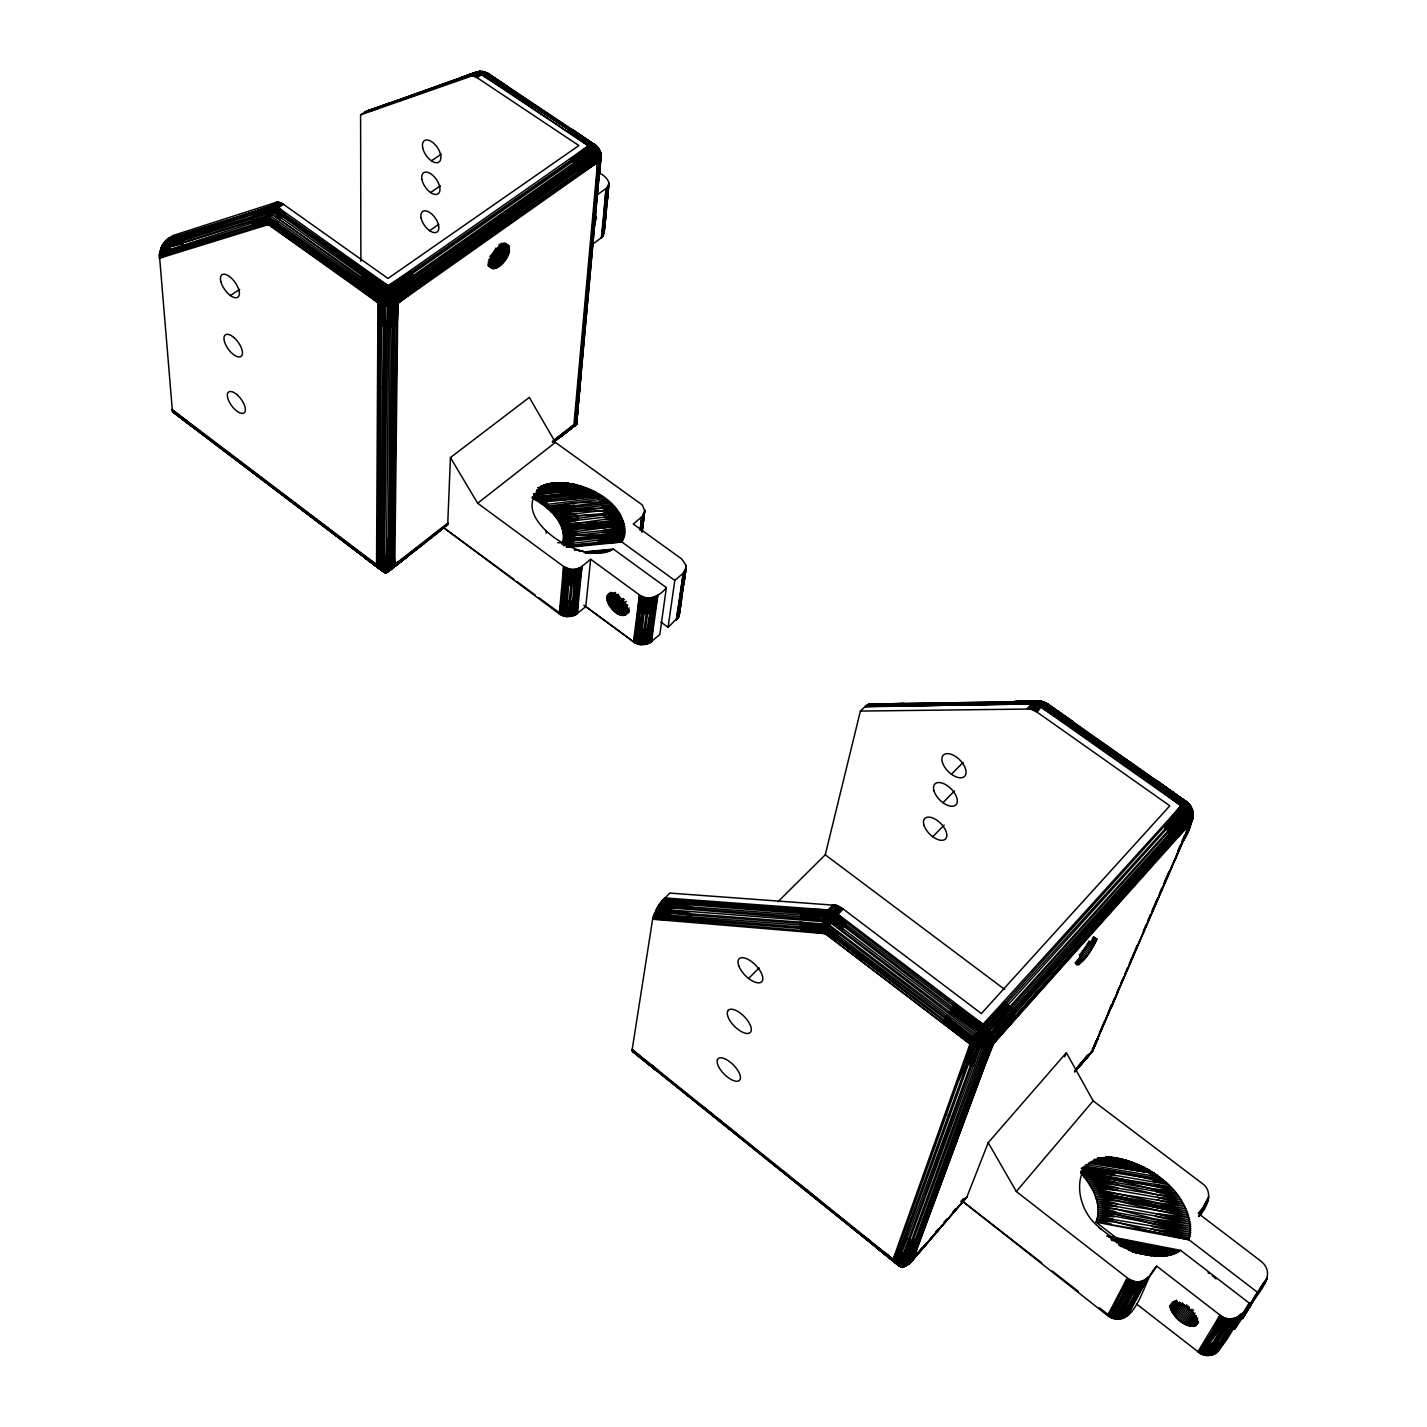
<?xml version="1.0" encoding="UTF-8"?>
<svg xmlns="http://www.w3.org/2000/svg" width="1427" height="1427" viewBox="0 0 1427 1427"><rect width="100%" height="100%" fill="white"/><g stroke="black" fill="none" stroke-linecap="round" stroke-linejoin="round"><path stroke-width="1.5" d="M573.743 130.731L596.058 145.964C599.019 147.766 597.806 149.567 594.167 151.619L415.275 277.052L378.797 298.065L377.495 565.984L385.665 573.012L405.857 557.796L388.198 571.621L390.445 305.77C402.806 302.274 395.208 290.484 388.126 285.65L278.372 207.646L273.716 205.506L168.083 238.701L162.375 245.123L159.342 254.22L172.453 411.547L381.937 570.729L384.434 305.467L379.297 296.798L359.229 280.834L266.849 215.441L267.277 210.59L270.399 206.38L277.248 202.099L282.528 203.651L388.001 278.443L578.88 145.554L477.01 77.629L472.373 75.756L360.603 114.856L360.87 261.266M482.076 71.421L477.189 71.867L460.154 77.968L475.316 72.831L482.522 74.079L589.458 146.535L595.755 152.332L597.378 159.039L418.967 284.811L398.151 300.758L394.726 304.825L391.765 568.535L389.428 570.711L392.193 304.575L383.988 289.396L273.645 210.144L269.649 208.859L163.124 243.874M360.603 114.856L365.044 112.002L477.724 71.742L483.057 71.528L488.177 73.544L596.343 145.625L593.329 150.459L597.521 159.307L596.468 182.977L574.635 424.64L552.624 441.871M777.893 901.775L825.27 854.809L860.392 711.074L1030.758 709.023L1037.072 712.144L1169.819 805.809L981.348 1013.562L843.214 909.035L836.757 905.396C828.481 911.336 819.58 923.162 825.341 933.686L970.003 1043.975C977.317 1050.718 989.714 1045.616 993.531 1037.59L1014.026 1012.867L1189.886 816.761C1193.026 813.907 1193.971 807.95 1189.369 805.952L1186.515 802.045L1157.743 781.497M1207.224 1201.944L1199.946 1215.18C1207.51 1206.974 1213.753 1191.206 1202.212 1183.447L1093.153 1100.877L1066.379 1052.716L988.215 1142.67L966.828 1197.199L912.834 1259.898C909.302 1264.197 902.453 1270.69 897.458 1264.554L632.018 1050.575L652.817 918.025L659.131 904.575L669.709 893.07L836.757 905.396M377.513 553.622L376.55 564.557L363.279 555.174L377.495 565.984L376.55 564.557L377.959 301.65L393.46 292.731L415.275 277.052M600.624 152.778L397.027 297.03L381.598 304.665L379.6 568.57L363.421 555.888L378.512 567.322L380.278 304.112L396.456 295.728L596.201 155.311C600.268 146.856 603.443 154.366 597.431 156.916L397.509 298.314L394.066 301.989L388.858 304.843L384.434 305.467L385.7 326.961L383.167 571.638L364.955 557.779L384.416 572.388L387.484 305.324L381.116 294.568L270.862 216.012L276.428 206.451L281.565 203.098M383.167 571.638L382.418 555.549L383.917 538.371L385.04 572.726L173.951 412.902M1029.545 708.737C1032.417 704.367 1038.642 697.732 1044.118 702.869L1039.48 701.049L1016.006 701.531M865.725 706.026L869.311 704.1L1041.3 701.513L1046.312 703.921L1185.195 801.617C1200.624 809.18 1188.637 831.905 1182.84 841.52C1192.062 828.284 1194.684 814.871 1180.771 805.595L1152.748 784.44L1042.513 706.633L1035.288 704.439L1009.121 703.565L865.725 706.026L860.392 711.074M191.414 426.156L172.453 411.547L380.741 569.712L383.56 304.022M423.926 543.669L390.623 569.676L393.477 303.808L384.987 288.325L588.406 145.786L592.776 143.984L597.146 146.981L594.238 150.352L392.8 291.572L378.423 299.313L268.026 220.186C261.962 214.353 271.594 204.115 278.015 202.063M392.978 554.211L391.765 568.535L392.853 567.268L396.421 302.863L387.056 286.435L276.499 208.52C265.832 203.758 270.363 210.911 277.302 208.396L277.391 207.004L282.528 203.651M424.301 543.152L392.853 567.268L393.87 565.93L394.084 553.587L397.241 303.701L419.217 286.042L598.412 159.039C603.71 157.933 599.554 149.211 597.075 148.818M1192.473 811.642L1193.097 814.978L1190.564 819.33L994.102 1040.087L987.252 1027.975L1184.66 808.895L1186.765 810.144L1190.029 814.46L1190.689 820.543L994.102 1040.087L912.834 1259.898L992.693 1044.296L1190.671 821.684C1193.846 820.632 1192.901 810.697 1192.597 814.835L1192.312 810.251M834.385 904.754L825.234 913.762L823.076 920.326L823.914 923.43L827.678 925.142L946.315 1016.113L972.857 1038.285L977.477 1046.366L897.458 1264.554L896.281 1263.43L974.73 1046.669L984.202 1044.475L993.531 1037.59L1171.888 838.684L1191.723 818.795L1192.811 815.816L1191.081 810.233L1186.836 805.702L1043.405 705.848L1041.335 706.668L1034.076 703.511L864.851 706.793M1193.133 813.283L1192.811 817.261M642.685 527.812L644.754 510.705L642.204 504.89L555.388 442.388L529.31 397.402L450.433 457.568L447.721 524.44L386.307 572.709L388.947 305.86L381.633 292.535L390.944 288.2M385.7 326.961L385.504 304.718L379.885 295.514L359.229 280.834M584.749 551.857L613.378 549.074L666.373 587.621C660.505 595.665 648.482 601.784 639.492 594.97L590.671 559.259L585.766 606.618L575.313 615.073L566.483 616.625L569.623 569.088L563.611 566.483L477.635 503.232L450.433 457.568M986.218 1062.009L993.816 1043.173L984.576 1025.478L1163.487 827L1183.465 806.505C1190.029 808.984 1194.185 817.439 1190.172 823.7L1091.869 1051.753L1192.901 817.885M1112.097 1157.796L1106.032 1156.78L1118.982 1158.706L1106.264 1156.726C1146.987 1159.277 1197.61 1194.667 1188.976 1239.795L1257.383 1292.238L1234.462 1329.393L1251.318 1304.242L1243.185 1317.62M447.9 523.727L393.87 565.93L394.815 564.486L397.883 299.938M567.928 601.07L565.163 616.41L568.303 568.767L563.879 616.089L566.483 616.625M573.529 585.284L576.365 569.052L575.045 569.284L571.763 616.375L576.365 569.052L581.057 567.125L590.671 559.259M1014.026 1012.867L988.144 1040.497L980.188 1044.546L972.233 1045.438L825.341 933.686L835.419 912.549L840.61 907.269M553.587 440.426L573.957 424.515L597.592 162.428C600.517 155.561 595.487 147.284 588.406 145.786L480.614 74.061L476.047 77.04M599.822 158.397L598.502 151.761L593.989 146.446L483.468 73.615L478.081 72.42L365.044 112.002M577.81 169.92L597.092 157.808C603.086 159.77 599.679 145.732 600.713 158.379L598.769 179.588C599.304 169.278 605.494 149.211 591.135 144.323L484.377 73.294L479.097 71.564L471.534 75.72M600.696 157.648L598.412 180.498L600.713 156.274M994.102 1040.087L991.569 1033.487L988.394 1030.544L971.412 1040.854L973.713 1045.527L898.974 1251.675L896.281 1263.43L893.124 1259.274L970.003 1043.975L980.331 1041.282L990.641 1034.593L1188.62 814.086L1190.582 807.129L1188.548 803.401L1157.814 781.889L1172.156 792.217M573.333 600.821L573.012 616.036L577.632 568.731L574.867 585.052M565.253 600.535L562.63 615.679L567.036 568.338L566.733 584.749L561.435 615.162L564.664 567.179L560.312 614.555L563.879 616.089L566.573 600.856M574.599 600.482L574.189 615.608L578.863 568.285L576.151 584.713M417.558 280.941L396.724 298.172C391.908 302.578 383.97 307.875 377.905 302.738L268.472 224.503L268.24 217.332L269.988 211.767L274.59 205.702L279.71 202.349M1014.793 701.442L1037.215 701.085L1045.688 704.189L1184.018 802.438L1183.429 807.718L1166.091 829.319M563.076 583.144L563.611 566.483L559.277 613.86L560.312 614.555L565.449 584.303L565.823 567.803L564.218 583.768M661.004 622.136L668.068 627.327L678.806 616.678L686.173 565.538L681.767 558.992L633.267 524.03L642.453 516.324L644.522 512.703M686.28 566.59L679.127 615.679L681.571 599.233M839.308 906.537L834.099 911.799L828.873 921.86L826.554 929.833L823.486 928.442C820.329 918.738 828.837 910.497 835.544 905.021M1170.015 1186.568L1080.738 1173.03C1092.297 1185.908 1102.714 1204.602 1096.025 1222.154L1118.804 1239.813M378.672 345.548L380.028 325.32L378.583 302.025L268.472 224.503C262.996 215.869 270.167 205.113 278.836 202.152M838.024 905.913L832.815 911.175L828.142 919.559L825.662 927.764L826.536 930.458L971.412 1040.854L978.637 1038.285L989.161 1031.935L989.624 1030.686L983.149 1024.336L838.024 914.315L829.176 909.998L664.625 897.922L694.111 902.417M576.954 599.483L576.347 614.448L581.057 567.125L575.812 600.036L575.313 615.073L580.004 567.75L577.364 584.249M836.008 940.768L825.627 932.705L825.484 929.316M578.006 598.841L577.293 613.735L582.02 566.412L579.576 583.054M640.759 644.701L645.575 597.592L639.439 644.487L640.759 644.701L649.535 643.113L659.809 634.533L666.373 587.621M383.774 555.763L384.416 572.388L367.274 559.277L385.665 573.012L388.073 538.371M643.434 613.449L644.237 597.271L638.137 644.166L639.439 644.487L642.739 629.289M646.823 629.271L646.021 644.433L652.3 597.556L644.736 644.665M594.167 151.619L594.238 150.352M592.811 244.053L602.14 237.167L606.065 188.489C613.735 183.031 603.782 174.379 598.216 172.703M1011.672 1008.639L989.928 1033.291L979.493 1039.819L970.842 1041.995L836.418 939.679L824.592 932.241L824.752 925.624L827.535 917.347L831.406 911.746L832.815 911.175L836.721 913.387L847.495 923.269L982.079 1025.567L984.576 1025.478L1006.891 1003.217L1184.856 807.2C1185.177 798.603 1188.798 803.686 1185.641 809.27L1168.338 831.905L989.624 1030.686L1011.672 1008.639L1188.655 812.159M397.098 324.857L398.365 302.988L388.126 285.65L366.525 271.665M640.063 628.736L636.87 643.738L641.74 596.308L635.675 643.22L638.137 644.166L641.383 629.075M648.143 629.022L647.252 644.094L653.566 597.217L650.23 613.414M1033.273 709.95L1040.8 702.512L1044.332 702.155L1047.614 703.921L1187.888 802.795L1186.854 811.428L1169.319 833.261M395.885 325.499L397.241 303.701L597.592 162.428L600.357 159.289M604.37 226.947L604.994 215.976L602.14 237.167L604.174 231.834M604.263 220.364L606.814 187.882L605.155 204.596M553.854 441.853L576.526 424.354L576.24 415.311M389.25 555.531L388.198 571.621L422.321 544.579M579.647 390.427L576.365 424.532L560.865 436.377L575.705 424.711L600.321 158.04M598.644 170.348L598.93 165.942M637.566 627.755L634.551 642.614L639.492 594.97L633.499 641.9L635.675 643.22L642.096 613.111L642.971 596.843L640.812 612.665M394.583 326.034L396.028 304.308L397.972 302.524M577.025 410.673L576.08 424.657L560.454 436.912M606.386 203.223L607.991 186.527L602.783 236.507L607.456 187.24L605.833 203.936M607.188 190.986L607.474 186.634M1170.069 1306.294C1177.15 1294.788 1196.896 1312.269 1197.449 1322.758C1189.387 1332.996 1171.513 1316.497 1170.069 1306.294L1173.886 1301.37M393.192 326.48L394.726 304.825L397.241 303.701L396.421 302.863M599.358 166.888L598.734 175.717L599.501 167.262M599.982 158.058L600.606 153.42L600.089 160.912M390.552 555.192L389.428 570.711L447.721 524.44M607.242 196.159L608.027 185.26M391.747 326.801L393.353 305.253L396.028 304.308M576.579 416.684L576.276 420.858L576.651 416.916M577.186 408.336L577.899 399.756M559.955 437.358L576.526 424.354L579.433 387.573M988.394 1030.544L1186.765 810.144M1030.758 709.023L1038.071 701.692L1044.564 702.494L1038.374 701.014M390.267 327.015L391.926 305.556L394.726 304.825L393.477 303.808M378.797 324.66L378.583 302.025L394.12 293.873L594.934 152.832L595.041 151.316M576.365 424.532L600.928 155.061L576.579 424.104L554.55 441.496M390.623 569.676L391.801 554.746M606.832 597.61C611.898 585.783 628.433 602.961 627.309 611.737C621.458 622.404 606.457 606.065 606.832 597.61L611.915 593.311M651.729 627.666L650.569 642.471L656.937 595.594L648.429 643.648L649.41 628.683L655.903 596.236L649.535 643.113L654.779 596.789L651.515 613.057M280.62 202.67L272.521 209.698L269.15 217.653L268.49 223.415L276.392 229.194M509.385 250.1C507.406 234.527 488.426 254.327 489.675 263.139C492.636 277.498 509.956 258.412 509.385 250.1L501.002 244.302M1192.526 819.312L1190.172 823.7L993.816 1043.173L985.861 1047.293L977.549 1032.649L983.149 1024.336L1184.642 801.956L1190.528 806.344L1193.204 814.121M607.117 201.671L608.419 185.778L605.779 207.771M640.562 530.291L641.633 517.091L640.027 530.041M1188.62 814.086C1192.33 811.481 1192.473 804.311 1187.228 803.633L1186.515 802.045L1187.888 802.795M841.912 908.107L836.721 913.387L836.918 915.474L835.134 917.097L825.876 912.941L827.036 911.032L829.141 910.801M598.983 178.643L600.713 158.379M389.428 538.14L386.949 572.388L404.876 558.51M652.763 627.006L651.479 641.758L657.883 594.881L654.886 611.38M1032.006 709.433L1038.499 702.512L1043.833 702.013M578.113 407.016L576.579 424.104L558.028 438.018L575.224 424.318L573.85 424.782M607.313 200.85L608.723 184.993M578.702 390.944L579.291 384.327M580.093 375.497L580.7 368.88M581.502 360.05L582.109 353.432M582.912 344.62L583.518 338.003M584.321 329.173L584.909 322.556M585.712 313.726L586.319 307.108M587.121 298.297L587.728 291.679M588.727 280.637L589.119 276.232M590.136 265.208L590.528 260.802M591.527 249.761L591.937 245.355M592.936 234.331L593.347 229.908M594.346 218.884L594.952 212.266M595.737 203.437L596.343 196.819M597.146 188.007L597.752 181.39M581.271 372.643L576.08 424.657L561.168 435.752L575.224 424.711L599.233 160.966C600.089 154.312 596.29 146.749 589.351 145.179L567.161 130.553M597.895 181.372L600.143 159.378M578.042 407.961L576.526 424.354L559.384 437.679M596.468 182.977L599.643 159.717M607.153 193.358L607.759 187.133M607.278 196.266L608.277 185.867M604.388 229.693L608.865 182.531M567.821 616.732L572.334 569.409L575.045 569.284M604.192 233.475L608.954 183.369M569.159 616.714L573.708 569.409M642.168 529.809L643.755 514.612L641.704 530.755L643.167 515.504L640.634 530.469M578.042 406.053L576.454 422.356L577.828 405.107L577.239 411.012M568.053 585.088L569.623 569.088L572.334 569.409M569.427 585.302L570.978 569.302M642.828 520.463L643.452 514.059M575.973 419.342L576.419 415.007M570.479 616.607L572.013 601.052M605.744 217.279L603.318 235.812M680.019 603.193L677.807 618.551L685.317 570.639L677.111 619.389L683.212 573.208L686.244 567.643M480.614 74.061L483.896 72.563L487.677 73.241L508.155 86.886M580.254 375.355L582.377 356.429M642.507 528.828L644.201 513.684M684.3 574.046L684.799 569.819M593.507 223.504L596.004 202.188M578.631 393.139C578.024 396.207 572.78 451.253 575.723 412.26M604.459 223.575L605.262 216.975M568.963 547.308L621.887 542.01C636.442 503.553 578.434 476.083 546.809 484.181L560.686 482.718L544.24 485.109M682.927 586.604L684.728 571.549L679.323 613.61M994.048 1040.479L989.018 1045.545L983.542 1048.024L981.99 1047.632L978.708 1041.942L975.354 1035.948L975.586 1034.022L986.824 1027.725M266.653 216.904L160.306 249.903L266.135 216.066L379.297 296.798L384.987 288.325L390.267 287.398L412.367 273.556L591.474 148.337L593.329 150.459L575.206 164.872M830.229 911.247L829.176 909.998M594.595 203.793L598.484 161.733L578.684 173.63M641.668 530.666L642.168 526.706M1192.722 811.018L1192.651 814.371L1190.296 818.063L1171.888 838.684M642.792 517.698L643.309 513.684M642.917 520.712L643.684 514.683M641.954 531.308L644.665 509.689M642.043 532.307L644.754 510.705M603.603 221.024L601.409 237.774L606.065 188.489L597.307 194.768M648.91 613.646L650.997 597.788M1192.615 818.688L1193.133 814.746M644.808 613.664L646.93 597.806M642.096 644.79L648.286 597.913M643.416 644.79L649.66 597.913M1192.883 813.889L1192.936 816.19M1091.869 1051.753L1192.205 820.257L1193.204 815.602M638.422 611.487L640.58 595.683L639.581 612.129L633.499 641.9L585.766 606.618M683.711 584.606L685.763 569.676M562.149 544.579C568.392 524.815 549.734 507.566 533.948 499.093L567.464 494.206L594.042 491.494L596.04 492.583L531.986 498.094M1096.846 939.055C1090.513 937.343 1079.062 957.339 1076.154 964.741C1084.413 963.493 1092.743 947.92 1096.846 939.055L1093.546 936.629M668.068 627.327L674.81 580.397L683.212 573.208L676.309 620.174L684.032 572.405L681.607 588.388M831.406 911.746L830.336 910.265M683.89 583.572L686.066 568.677M681.25 596.058L682.124 590.189M682.695 586.265L683.569 580.379M684.157 576.419L685.049 570.461M679.216 612.575L686.173 565.538M561.632 598.912L559.277 613.86L443.886 527.883L513.738 579.237M678.806 616.678L681.392 600.285M1008.229 1004.501L985.95 1026.691L979.867 1028.225L845.23 925.855L835.812 916.705L836.828 914.315M1078.758 1067.2L1092.832 1050.682L1092.458 1048.292M389.018 287.505L590.671 146.535L591.991 144.091L570.693 129.322M991.997 1036.965L992.354 1034.878L1189.315 815.423L1192.044 810.661L1190.671 807.611M523.477 101.46L480.899 72.527L477.189 71.956L470.749 75.809M1164.824 828.124L1182.127 806.612L1182.519 803.776L1044.225 705.17L1035.788 702.03L1009.121 703.565M1191.688 821.488C1194.417 814.264 1188.923 806.094 1181.681 804.632L1152.748 784.44M418.967 284.811L397.883 299.563L392.157 290.412L593.329 149.478M903.309 1267.14L983.542 1048.024L975.997 1033.523L977.549 1032.649M395.457 296.12L395.778 294.444L595.612 154.062L599.572 150.495L598.198 148.551M597.289 146.731L573.297 130.196L597.146 146.981M590.671 146.535L572.459 161.519M1248.429 1306.829L1243.791 1316.372C1248.143 1300.443 1281.339 1277.807 1260.879 1261.111L1198.288 1213.414L1206.439 1203.068L1199.019 1216.607M992.603 1038.018L993.014 1036.252M396.1 297.173L396.456 295.728M885.453 1253.905L902.506 1267.408L910.248 1239.564L898.689 1265.517L876.16 1247.359L899.938 1266.32L979.992 1047.971L973.696 1036.912L946.315 1016.113M901.989 1252.924L898.689 1265.517L875.803 1247.002L897.458 1264.554L900.455 1252.371L907.055 1238.904L908.642 1239.314M656.259 1070.482L632.411 1051.36L899.938 1266.32L903.559 1253.334L971.68 1065.505L976.443 1047.257L972.09 1039.605L945.477 1017.522L822.808 923.875L655.332 911.157L670.369 913.458L823.629 925.124M969.896 1065.059L974.73 1046.669M973.464 1065.791L978.208 1047.703L977.477 1046.366M968.184 1064.435L973.071 1045.902M644.076 1059.886L894.105 1260.79L964.92 1062.758L971.27 1041.228M475.102 76.559C483.878 67.051 491.976 76.826 487.499 74.168L488.212 75.078M905.146 1253.584L901.222 1266.962L876.481 1247.323M914.011 1258.293L916.562 1249.945M915.028 1239.332L908.321 1253.602L904.112 1266.819L916.544 1238.939M985.361 1028.457L1006.891 1003.217M1184.41 808.503L1184.856 807.2M363.403 274.644L384.987 288.325L283.224 215.78L276.249 209.27L283.509 204.293M661.593 901.24L825.234 913.762L832.726 917.829L978.761 1029.634L987.484 1046.508L907.251 1265.107L914.208 1257.241M951.452 1008.746L979.867 1028.225L989.018 1045.545L908.749 1264.019L925.624 1245.057M268.026 220.186L276.499 208.52M274.59 205.702L269.025 211.481L266.706 220.418L170.455 250.581L159.574 252.793L266.599 218.367L266.189 217.51L251.669 220.65M1014.543 1014.222L991.337 1042.477L981.776 1048.078L901.864 1267.212L885.239 1253.851M1015.079 1016.737L990.035 1046.134L910.194 1262.77L942.694 1224.955M898.974 1251.675L895.157 1262.181L632.018 1050.575L655.921 1070.268M911.371 1252.96L905.699 1266.052L985.272 1047.793M967.167 1196.575L911.568 1261.397L992.175 1043.868L982.079 1025.567L953.7 1005.946L835.812 916.705M971.68 1065.505L978.208 1047.703L979.743 1047.097M1095.811 744.323L1068.573 723.703L1042.513 706.633L1047.454 703.814L1072.801 721.634M964.92 1062.758L971.716 1044.546L982.757 1041.942L992.354 1034.878M594.934 152.832L598.841 148.604M596.308 145.608L598.894 149.246M1192.258 820.079L1172.245 842.34M1107.209 1236.085L1180.7 1250.373L1249.231 1303.083C1245.343 1314.82 1230.698 1324.417 1219.996 1315.105L1156.78 1266.159C1143.562 1276.915 1138.05 1328.822 1110.313 1317.353L1123.227 1292.434L1128.614 1278.913L1016.327 1191.509L988.215 1142.67M1136.267 1281.624L1122.835 1306.882L1114.826 1318.958L1127.865 1294.111L1133.092 1281C1143.83 1284.924 1152.088 1274.15 1156.78 1266.159M1129.471 1294.36L1134.661 1281.392L1127.865 1294.111M1121.783 1291.578L1127.259 1277.95L1107.602 1315.587L1110.313 1317.353L1126.278 1293.7L1133.092 1281L1128.614 1278.913L1121.783 1291.578L1108.922 1316.532L1124.726 1293.147L1131.54 1280.447L1126.278 1293.7L1113.292 1318.566L1099.325 1307.703M1085.893 1058.281L1092.921 1050.183L1111.704 1004.465L1108.404 1012.118M984.951 1063.026L992.693 1044.296L983.56 1063.9M906.734 1253.673L901.222 1266.962L878.533 1248.482L881.904 1251.176M1064.667 1056.818L1066.379 1052.716M1096.114 1040.872L1093.564 1046.954L1098.594 1036.109L1092.886 1049.612L1098.38 1037.393M892.481 1259.185L902.506 1267.408L908.321 1253.602M1111.08 1008.354L1118.162 991.533M474.174 76.184L481.006 71.849L486.803 72.759M1186.301 831.299L1190.332 821.881M1079.258 1066.647L1074.941 1071.623L1092.297 1051.485L1097.506 1039.819M1184.446 837.81L1192.562 818.955M982.061 1064.631L990.035 1046.134L988.536 1046.847L980.456 1065.202M1099.45 1032.916L1104.302 1021.643M1112.578 1002.432L1114.344 998.347M1116.984 992.211L1118.732 988.144M1120.498 984.059L1123.138 977.923M1124.886 973.856L1127.526 967.72M1129.292 963.635L1137.194 945.28M1143.348 930.993L1145.988 924.857M1147.754 920.772L1150.394 914.653M1152.142 910.569L1157.422 898.332M1159.188 894.247L1161.81 888.129M1163.576 884.044L1168.856 871.79M1177.65 851.384L1180.272 845.266M1182.038 841.181L1184.678 835.045M1127.508 1306.65L1122.353 1318.566L1142.385 1281L1120.926 1318.958M912.816 1252.424L907.251 1265.107L921.842 1247.929M915.421 1250.89L910.194 1262.77L942.016 1225.24M914.172 1251.729L908.749 1264.019L966.828 1197.199M1174.903 859.91L1190.707 822.701M1092.921 1050.183L1098.023 1038.642M1128.971 1306.24L1123.709 1318.031L1143.776 1280.465L1135.642 1293.718M978.779 1065.594L986.931 1047.4M167.12 239.397L270.22 206.683L277.248 202.099M1130.362 1305.687L1124.975 1317.335L1145.078 1279.769L1137.051 1293.165M1186.461 831.174L1193.008 817.065M1216.678 1330.053L1224.348 1317.62L1218.248 1330.624L1202.087 1354.401L1203.603 1354.954L1205.137 1355.347L1219.835 1331.034L1225.9 1318.173L1218.248 1330.624L1200.606 1353.724L1202.087 1354.401L1216.678 1330.053L1222.832 1316.907L1200.606 1353.724L1136.463 1303.939M1213.699 1328.466L1219.996 1315.105L1197.859 1351.94L1215.162 1329.322L1221.369 1316.069L1199.197 1352.903L1207.741 1341.594M958.676 1080.221L966.507 1063.668L971.484 1045.01L970.61 1042.602L971.912 1042.388M1213.985 1343.521L1205.137 1355.347L1206.689 1355.579L1221.441 1331.284L1227.488 1318.566L1219.835 1331.034M475.316 72.831L476.618 72.028L365.49 111.734L388.233 103.511M389.607 288.611L571.424 160.555L589.458 146.535L590.261 144.698L569.016 129.679M1132.86 1304.135L1127.223 1315.587L1147.362 1277.986L1126.153 1316.532L1146.273 1278.949L1138.354 1292.452M487.677 73.241L480.078 71.386L471.909 74.793M1133.93 1303.154L1128.151 1314.535L1148.325 1276.915L1140.637 1290.632M1233.749 1318.566L1212.665 1354.937L1206.689 1355.579M473.247 75.916L479.062 71.956L483.04 71.653L506.246 85.977M594.203 225.43L596.593 217.475L594.435 213.979M379.885 295.514L381.312 292.963L271.54 213.889L266.439 213.229L271.594 214.763M1116.378 1319.19L1122.835 1306.882M875.875 1246.11L893.124 1259.274L897.583 1250.819M1117.912 1319.262L1137.836 1281.714M1134.18 1294.128L1140.922 1281.392M1220.103 1342.861L1212.665 1354.937L1235.193 1318.173L1226.15 1331.034M1187.799 812.748L1189.547 805.934L1188.548 803.401M1119.428 1319.19L1139.406 1281.642M271.326 205.845L273.716 205.506M1028.385 708.559L1033.808 702.316L867.313 704.849M1123.227 1292.434L1130.041 1279.751L1124.726 1293.147L1111.776 1318.031L1119.678 1306.222M1203.692 1206.1L1208.847 1196.664M1202.497 1209.4L1208.669 1198.074L1203.657 1206.493M1199.447 1214.966L1201.463 1211.291M1200.606 1213.967L1207.866 1200.713L1199.09 1216.339L1208.348 1199.429L1202.444 1209.597M1191.813 820.793L993.353 1042.513M599.001 160.02L397.473 301.81M1244.576 1313.643L1252.121 1301.478L1244.273 1315.034L1258.828 1290.757M1229.004 1330.053L1237.851 1316.907L1215.269 1353.688L1239.046 1316.069L1217.463 1351.904L1214.002 1354.384L1236.567 1317.62L1227.612 1330.624M472.373 75.756L477.189 72.349M847.495 923.269L836.918 915.474L829.515 925.106L975.354 1035.948L988.483 1029.313L1010.619 1007.23M1224.99 1339.739L1217.463 1351.904L1240.099 1315.105L1216.428 1352.867L1223.938 1340.72M1210.809 1342.878L1203.603 1354.954L1212.397 1343.289M1208.241 1355.65L1230.663 1318.887M1251.8 1302.905L1266.891 1279.02L1242.418 1318.78L1267.354 1277.664L1265.214 1280.911M945.477 1017.522L972.857 1038.285L975.586 1034.022L830.371 922.591L823.415 918.596L832.512 920.79L979.136 1031.757M1221.441 1331.284L1229.075 1318.816M1209.757 1355.561L1232.232 1318.816M1211.238 1355.329L1218.64 1343.271M1264.304 1281.731L1259.827 1289.027L1263.056 1284.157M1258.364 1293.076L1266.266 1280.287L1259.006 1291.792M1249.231 1303.083L1226.435 1340.078L1218.373 1350.834L1241.026 1313.999L1232.536 1327.467M1253.227 1299.712L1258.721 1290.793M591.295 148.016C594.328 141.915 596.111 145.179 592.437 149.371L574.35 163.695M1115.218 1304.117L1107.602 1315.587L961.53 1200.482L1041.764 1262.913M824.449 928.852L670.94 916.705L654.065 914.065L823.504 926.801L822.897 925.641L799.673 922.074M1113.292 1318.566L1121.265 1306.633M267.313 219.972L267.17 221.827L159.218 255.629M447.454 525.047L444.742 526.581M780.355 908.821L802.152 911.924L826.072 912.335L827.036 911.032L663.626 898.921M1257.383 1292.238L1265.481 1281.464M1194.506 1326.218L1198.288 1321.259M1195.327 1325.951L1197.842 1322.633M1196.022 1325.54L1198.537 1322.223M1187.603 1325.255L1195.166 1315.355M1188.941 1325.737L1196.504 1315.819M1190.207 1326.075L1196.522 1317.817M1191.42 1326.307L1197.717 1318.049M1192.544 1326.414L1197.592 1319.797M1193.578 1326.379L1197.36 1321.42M1180.664 1321.295L1189.494 1309.79M1182.038 1322.276L1192.134 1309.112M1183.447 1323.168L1193.543 1310.004M1184.838 1323.971L1193.686 1312.43M1186.247 1324.666L1195.077 1313.125M1175.598 1316.764L1184.446 1305.277M1176.776 1317.977L1186.872 1304.831M1178.006 1319.137L1188.12 1305.99M1179.308 1320.243L1189.422 1307.096M1170.764 1309.451L1177.097 1301.246M1171.264 1310.61L1177.596 1302.405M1171.906 1311.823L1179.505 1301.977M1172.655 1313.054L1180.254 1303.208M1173.529 1314.285L1182.394 1302.797M1174.528 1315.533L1183.375 1304.046M1170.14 1305.384L1172.673 1302.102M1170.158 1307.275L1175.242 1300.711M1170.39 1308.327L1176.722 1300.122M830.46 923.661L823.183 921.271L823.682 919.559M1167.268 830.585L1184.66 808.895M1163.487 827L1180.771 805.595L1183.465 806.505M1087.356 1055.391L1076.636 1068.217L1088.819 1054.268M1074.549 1071.356L1081.666 1062.99M1085.876 1057.978L1088.676 1054.624M1091.566 1051.77L1078.17 1067.664L1092.832 1050.682M1016.327 1191.509L1093.153 1100.877M993.638 1042.959L992.175 1043.868M960.817 1201.677L963.439 1198.644M935.666 1231.858L938.449 1228.629M944.121 1222.047L947.011 1218.694M952.772 1211.987L955.662 1208.651M961.441 1201.944L965.116 1198.43M1074.727 1071.659L1092.297 1051.485M1074.906 1071.713L1092.618 1051.128M1077.456 1068.002L1081.666 1063.133M993.816 1043.173L1015.007 1018.932M556.833 482.897L546.648 484.252L554.978 483.093C490.46 503.035 578.863 570.764 613.378 549.074M916.99 1254.101L923.947 1246.217M1014.882 1015.525L993.156 1038.963M1015.114 1017.879L992.996 1041.924M1168.338 831.905L1187.763 811.107M384.166 291.001L273.288 212.373L267.438 211.178L251.973 217.814M1172.066 843.411L1190.172 823.7M482.522 74.079L486.839 73.062L596.914 147.338M1172.281 841.199L1191.206 821.435M1172.156 839.968L1190.689 820.543M932.759 836.721L944.157 825.074M1171.46 837.346L1190.956 818.224M1035.824 711.306L1041.318 705.045L1047.275 703.779M838.024 914.315L843.214 909.035M1037.072 712.144L1041.335 706.668M942.926 802.688L954.467 790.968M1034.539 710.575L1040.229 705.776M803.99 909.195L828.07 909.855L833.279 904.611M1027.262 708.523L1031.792 703.939L865.297 706.401L877.89 705.152L1033.808 702.316M748.604 978.458L759.164 967.827M951.417 774.219L963.1 762.446M984.559 1026.976L983.149 1024.336L1005.5 1001.986M987.252 1027.975L1009.478 1005.839M546.077 533.109L547.076 532.146L545.524 530.648M621.708 615.412L628.451 609.668M622.618 615.554L629.361 609.811M623.474 615.572L628.54 611.255M624.259 615.483L629.325 611.166M625.615 614.948L628.986 612.058M614.538 611.434L626.346 601.391M615.572 612.29L625.686 603.675M616.625 613.057L626.738 604.442M617.677 613.735L627.791 605.119M618.712 614.323L627.149 607.135M619.746 614.787L626.489 609.044M620.745 615.162L629.164 607.973M610.007 606.261L620.139 597.681M610.792 607.385L620.923 598.787M611.648 608.473L623.474 598.448M612.575 609.507L624.384 599.483M613.539 610.506L623.653 601.909M607.028 599.554L615.483 592.401M607.278 600.606L615.733 593.471M607.634 601.712L616.089 594.56M608.08 602.836L618.23 594.256M608.633 603.978L618.783 595.398M609.275 605.119L619.425 596.54M607.367 595.237L610.756 592.383M607.081 595.933L610.471 593.079M606.903 596.736L611.987 592.437M606.885 598.555L613.646 592.829M392.853 567.268L416.149 548.467M281.244 217.974L274.234 211.267L268.115 209.912L252.329 216.44L162.375 245.123M386.521 555.87L386.949 572.388L408.996 554.871M412.153 552.303L421.625 544.65L405.214 557.475M406.481 556.673L391.765 568.535L406.213 557.297M395.957 564.236L385.665 573.012L404.251 558.688M558.92 436.698L565.556 431.4M367.863 559.277L385.665 573.012L390.552 569.123L385.665 572.78L373.303 563.397M393.798 566.537L403.573 558.76M573.422 162.571L591.474 148.337M423.48 544.079L440.8 530.416M1010.173 702.798L1032.773 703.065L1038.553 701.032M394.084 553.587L394.815 564.486L447.989 522.942M411.012 552.303L415.935 548.467M432.417 535.571L435.717 533.002M426.566 540.779L441.442 529.149M558.028 438.018L566.144 431.685M569.391 429.152L576.508 423.801L554.175 441.228M477.635 503.232L555.388 442.388M418.129 282.261L396.724 298.172M397.883 299.563L418.61 283.545M570.372 159.699L588.406 145.786M552.267 441.817L574.635 424.64M390.534 568.767L385.647 572.512L373.303 563.29M392.496 566.608L395.939 563.968M991.426 1045.295L989.018 1045.545M552.659 441.692L575.224 424.711M557.261 438.018L565.431 431.792M570.336 428.064L575.224 424.318M398.365 302.988L419.36 287.202M424.568 542.545L394.815 564.486M1037.804 705.366L1043.975 702.673L1047.614 703.921L1045.581 702.798M251.937 223.593L266.706 220.418L277.088 225.537L380.26 298.439M266.599 218.367L269.649 218.545L278.104 222.951M392.157 290.412L391.319 288.415L412.367 273.556M384.434 305.467L385.504 304.718M419.217 286.042L396.92 301.008M429.616 230.675L438.785 224.342M571.424 160.555L591.848 147.142M430.597 192.538L440.354 185.902M230.425 295.55L239.682 289.342M431.4 160.823L441.3 154.187M1180.7 1250.373C1167.554 1259.595 1150.251 1255.974 1135.856 1252.603L1148.896 1255.189M381.116 294.568L392.318 289.503L414.365 275.821M477.01 77.629L481.577 74.65L501.876 87.083M578.756 174.79L597.592 162.428M470.018 75.988L474.585 73.009M935.506 1193.989L936.79 1193.133M267.152 214.014L161.073 247.799M605.423 498.79L548.557 506.05L546.559 507.53L573.618 503L600.268 501.876L601.124 503.945L608.812 501.573L548.146 508.904L550.34 510.045L610.417 503.017M578.506 172.435L598.252 160.27M388.126 285.65L410.227 271.612M578.22 171.186L597.378 159.039M411.315 272.521L389.196 286.47L387.056 286.435L365.455 272.575L276.249 209.27M577.293 168.636L597.431 156.916M391.319 288.415L413.384 274.644M836.418 939.679L824.485 930.386L653.138 916.776M395.778 294.444L379.1 302.899L381.187 304.486M952.576 1007.319L980.973 1026.851L983.756 1025.514M973.696 1036.912L975.354 1035.948M599.233 160.966L597.949 161.465M475.405 72.634L477.189 71.867M1042.513 706.633L1043.565 705.402L1042.37 704.456M843 928.674L833.582 919.38L825.056 916.295L800.297 916.776L658.186 906.002M953.7 1005.946L980.973 1026.851L981.419 1028.457L978.761 1029.634L950.328 1010.209M269.81 207.664L164.373 242.162M1043.369 702.209L1044.011 703.154M365.455 272.575L386.235 288.486L383.988 289.396L362.44 275.786M364.42 273.556L386.003 287.344L388.501 286.452M392.675 483.485L393.888 482.95M1101.448 1229.45L1098.915 1227.577L1122.817 1245.396L1135.892 1251.515L1146.345 1254.672M823.504 926.801L827.856 927.889L839.076 934.489M171.508 253.239L159.235 258.323L268.472 224.503L253.364 227.838L159.182 257.003M271.54 213.889L382.133 291.732M391.926 305.556L385.914 305.717M182.941 242.305L161.376 247.103L183.601 238.255L163.534 243.286M171.008 241.163L162.036 245.765L266.439 213.229M822.808 923.875L823.914 923.43M371.894 110.289L390.445 103.047M1032.898 703.993L1034.076 703.511M549.68 510.295L551.143 511.74L611.951 504.498M1034.076 704.153L1035.342 703.654M369.611 110.949L479.115 71.457L476.279 72.171M985.861 1047.293L983.72 1047.15M169.956 245.034L160.805 248.494L182.995 243.714M389.321 103.208L366.775 111.145M825.93 914.778L800.779 915.082L659.131 904.575M462.312 77.219L476.618 72.028M372.019 110.593L377.12 108.737L371.733 110.468M367.203 111.021L374.32 108.47M1035.288 704.439L1036.608 703.957M240.842 216.351L269.453 207.272L165.71 240.646L268.9 208.734M399.025 100.925L421.982 92.773M451.217 82.391L465.826 77.201M367.631 110.914L375.408 108.167L366.347 111.306M464.649 77.058L480.007 71.6L485.876 73.312M467.753 76.505L477.349 73.116M270.399 206.38L241.805 215.477M832.672 912.317L834.099 911.799M461.206 77.522L475.566 72.456M163.944 242.715L184.083 237.007M169.92 247.816L159.895 251.348L170.116 249.208M269.15 217.653L270.202 217.279M368.451 110.824L376.532 108.006L368.041 110.86M256.039 210.911L271.433 205.613M477.189 71.956L478.134 71.635M369.236 110.878L377.673 107.988M603.657 497.452L598.27 497.916L597.11 496.043L599.929 494.919L570.194 497.47L598.02 493.724L545.15 500.592L539.62 502.429L601.819 496.168L598.27 497.916L543.188 504.89M830.371 922.591L831.459 922.234L976.621 1032.559M170.455 250.581L159.342 254.22L170.919 251.937M161.697 246.425L170.17 243.696M253.364 227.838L267.759 223.201L276.499 228.017L378.922 300.687L380.634 303.576M276.553 202.259L173.042 235.509L168.083 238.701L186.277 233.796M1036.537 704.849L1037.857 704.421M166.174 240.2L185.439 234.759M252.829 215.138L267.438 211.178M252.329 216.44L266.867 212.516M476.939 72.777L478.081 72.42M165.247 241.127L172.346 238.933L164.801 241.627L171.615 240.004M825.412 930.814L837.542 937.236L974.035 1040.301M273.378 206.13L275.5 206.023M634.355 1051.396L632.75 1051.556L656.705 1070.553M167.601 239.022L174.13 237.132L166.638 239.79L173.184 237.97M834.01 912.941L835.419 912.549M477.813 72.938L478.973 72.634M546.38 502.34L541.422 503.642L547.522 504.159L548.557 506.05L544.9 506.193L547.522 504.159L545.15 500.592L537.765 501.269M826.911 913.334L801.403 913.458L660.594 902.524M824.307 921.735L656.456 908.945M239.986 217.35L268.115 209.912M482.594 73.651L483.699 73.366L482.843 72.723M600.268 501.876L607.153 500.163L599.322 499.86M555.121 516.199L603.05 510.456L614.805 507.53L576.151 509.136L552.552 513.203L602.515 508.244L613.414 505.996L601.873 506.086M533.787 497.666L589.957 489.479M274.252 206.398L276.428 206.451M623.599 521.907L578.06 526.831L562.648 530.202L624.116 523.495L560.936 525.511L621.458 517.056L603.942 517.216L559.33 522.371M574.706 539.388L563.023 541.957L624.723 535.589L600.446 536.73L625.169 532.735L563.504 539.174L624.348 536.962L564.271 544.293M252.757 226.465L267.759 223.201L267.455 221.399M251.723 222.113L266.385 218.973M252.276 225.038L267.17 221.827L268.294 222.951L268.098 221.595M478.741 73.205L479.847 72.973M567.322 545.72L623.314 539.584M551.143 511.74L575.42 507.031L548.146 508.904L574.564 504.98L546.559 507.53L549.502 508.012M603.817 524.012L622.975 520.302L561.596 527.08L624.544 525.082L563.326 533.27L576.883 533.341L625.097 528.222M479.097 71.564L483.111 72.188M573.779 541.297L562.63 543.277L572.744 543.116M379.297 296.798L380.67 296.548M541.243 486.464L545.007 485.804L541.19 486.25M533.876 494.027L583.643 486.91L536.516 491.031L579.398 485.519M568.874 495.793L594.042 491.494M978.208 1047.703L981.99 1047.632M566.287 547.165L622.654 540.815L597.324 542.242L623.884 538.3L598.466 540.494M835.401 913.601L836.721 913.387M544.044 485.608L562.666 482.736L544.276 485.055M539.477 487.552L568.802 483.236L541.778 486.518M827.214 926.747L828.659 926.515M540.976 486.036L546.505 485.18M1186.015 801.35L1186.925 802.366M535.874 500.163L594.542 492.565M538.157 487.873L542.206 487.267L537.979 487.535M557.672 487.035L577.257 484.912L536.82 489.943L575.135 484.395L539.228 488.462M545.221 484.627L551.411 483.717L547.183 484.252M620.567 515.45L603.942 517.216L619.586 513.845L603.764 514.951L558.403 520.819L578.203 520.142L560.187 523.941L603.978 521.765L622.261 518.679L604.013 519.499M552.16 485.144L566.733 483.004L544.097 485.483M533.716 495.419L587.87 488.551M603.46 512.703L617.356 510.652L576.793 511.276L553.872 514.683L577.311 513.452L556.298 517.716L618.515 512.239L603.764 514.951L577.721 515.664L557.404 519.267L578.024 517.894M1045.01 704.046L1047.971 705.83L1046.348 704.867M480.096 71.421L463.472 77.058L478.848 71.6L483.075 71.725M543.741 485.234L548.075 484.627L544.454 484.984M550.287 484.77L564.682 482.825M573.012 483.931L554.033 485.644M581.52 486.179L536.177 492.208M545.435 484.698L549.716 484.128M479.668 73.58L480.685 73.437M563.504 534.786L576.883 533.341L563.611 536.267L576.276 535.41L625.222 529.756L602.622 530.594L624.865 526.67L577.792 529.042L563.023 531.754L577.4 531.201M275.215 206.737L277.391 207.004M1070.892 721.955L1039.445 702.03L1011.279 702.209M562.167 528.65L578.06 526.831M532.2 496.899L567.464 494.206L592.009 490.46L565.984 492.725M590.047 552.891L608.705 550.893L585.676 552.998L610.328 550.358L585.355 552.463L611.898 549.752L583.964 552.213M603.05 510.456L616.125 509.082M562.827 490.103L585.766 487.695L564.45 491.352L533.859 493.706M563.308 540.583L625.008 534.18M591.384 552.98L595.665 552.534L591.42 552.909M589.369 552.891L593.632 552.463L587.3 552.98M593.364 552.962L599.643 552.445M563.576 545.631L621.887 542.01L674.81 580.397M594.97 552.873L603.425 552.053L592.74 553.034L605.244 551.732L590.314 553.034L607.01 551.357M578.952 551.375L583.001 550.983M585.213 552.927L591.545 552.32M595.148 552.891L601.57 552.285M1037.607 701.21L1012.421 701.781L1035.788 702.03M1106.175 1156.655L1116.538 1158.367C1069.929 1149.912 1071.178 1206.421 1099.379 1227.381M533.662 494.937L539.442 494.58M602.016 532.699L625.24 531.254L601.284 534.75L576.276 535.41L563.611 537.729L575.545 537.444M574.296 550.144L578.648 549.877M566.59 546.702L570.39 546.487M545.15 500.592L571.424 499.236L599.929 494.919L595.862 494.259M898.921 704.777L866.546 705.366M390.445 305.77L388.858 304.843M983.542 1048.024L979.992 1047.971M904.682 703.565L880.655 704.225M872.503 704.242L903.505 703.475M972.857 1038.285L974.712 1038.232M868.044 704.456L900.348 704.225M868.704 704.207L882.457 703.85M907.001 704.242L940.393 703.636M987.163 702.798L1018.325 702.245M869.025 704.135L901.168 703.796M533.948 499.093L543.848 498.951M865.297 706.401L1031.792 703.939M883.634 703.939L869.311 704.1L1041.728 701.37L1040.729 701.37M1033.612 702.726L1038.838 703.636L1042.477 705.973M868.383 704.314L880.12 704.171L867.687 704.635L878.978 704.581M1013.616 701.513L1036.68 701.531M690.793 913.423L656.884 908.196L691.417 908.375L671.386 905.2L658.65 905.289L670.904 906.787L657.74 906.734L823.076 920.326M557.689 542.724L561.667 542.742M799.941 918.524L823.415 918.596L800.297 916.776M176.145 413.295L174.629 413.152M826.072 912.335L673.598 900.901L662.092 900.633L672.741 902.239L661.093 901.864L691.899 906.769M827.036 911.032L803.026 910.497L781.318 907.536M596.308 146.696L598.198 147.802M672.063 919.702L652.603 919.202L825.341 933.686L801.528 930.475L652.817 918.025M564.04 544.632L571.603 544.846M670.351 910.105L656.063 909.677L690.864 915.099M660.095 903.184L672.01 903.666M273.645 210.144L283.224 215.78M1186.247 803.579L1187.228 803.633L1186.336 803.169M670.369 913.458L654.654 912.638L670.583 915.099M1115.254 1214.377L1098.112 1213.182L1190.921 1230.431L1153.908 1221.53L1190.849 1226.31L1098.148 1209.222L1152.998 1224.081L1190.778 1232.411L1097.631 1216.946L1149.716 1231.198L1188.976 1239.795L1096.025 1222.154L1189.601 1238.047L1150.911 1228.915L1097.202 1218.747M670.94 916.705L653.566 915.456L671.439 918.239M657.294 907.465L670.565 908.428M1112.257 1221.637L1096.667 1220.477L1111.062 1223.884M484.038 72.117L488.944 75.239M801.528 930.475L824.592 932.241L800.868 928.941M662.61 900.045L693.254 903.773M1084.235 1177.132L1156.031 1189.351L1173.886 1190.76L1116.182 1177.774L1080.952 1171.406M800.779 915.082L823.896 916.919L824.307 917.9M1186.836 1210.881L1118.376 1198.555L1095.454 1196.575L1187.763 1213.128L1092.618 1190.029L1183.411 1204.049L1157.029 1197.271L1090.21 1185.676M1083.325 1167.892L1163.665 1180.611L1152.142 1177.489L1084.431 1166.091M832.726 917.829L834.688 918.025L845.23 925.855M989.161 1031.935L990.659 1032.078M1091.334 1162.042L1151.946 1171.888L1110.045 1165.146L1154.372 1173.493L1088.426 1163.166M1157.012 1205.458L1185.801 1208.598L1093.671 1192.205L1188.566 1215.394L1096.81 1200.892L1117.323 1206.618L1189.833 1219.835M1114.362 1216.874L1097.934 1215.091L1113.363 1219.3M659.613 903.88L671.386 905.2M989.928 1033.291L991.569 1033.487M1081.024 1171.282L1115.415 1175.42L1081.327 1168.463M664.126 898.404L674.561 899.67L663.127 899.474L673.598 900.901M596.397 146.963L600.125 151.797M1152.142 1177.489L1161.417 1178.738M1083.557 1166.804L1113.559 1170.996L1165.841 1182.537L1154.015 1181.984L1082.112 1169.783M1118.732 1244.826L1122.817 1245.396L1118.857 1244.522M1093.599 1160.419L1146.969 1168.891L1149.466 1170.336L1094.152 1161.025M800.369 927.3L826.037 931.635L836.935 938.502L862.853 959.836M779.481 910.23L824.503 915.296L825.056 916.295M799.994 925.606L823.468 929.066L824.485 930.386M1182.073 1201.784L1157.029 1197.271L1180.628 1199.536L1156.815 1194.595L1088.855 1183.5L1118.411 1190.493L1091.459 1187.835L1157.136 1202.711L1184.66 1206.332L1157.154 1199.982M799.762 923.858L823.111 927.372M1081.523 1168.16L1114.541 1173.172L1083.271 1167.268M1154.8 1184.356L1171.995 1188.637L1082.54 1175.063L1117.412 1182.698L1085.876 1179.237L1177.436 1195.095L1116.859 1180.2L1080.738 1173.03M1107.637 1157.101L1123.977 1159.705M1107.513 1158.046L1131.629 1161.935M1097.488 1159.045L1141.903 1166.216M1106.371 1156.708L1121.461 1159.152M1097.309 1203.015L1117.323 1206.618L1097.702 1205.119L1116.735 1209.258L1190.296 1222.029L1155.959 1213.646L1189.262 1217.623L1118.144 1201.266L1096.186 1198.734L1117.787 1203.942M1111.758 1157.993L1107.406 1157.279L1126.509 1160.347L1105.729 1156.851M1098.005 1158.1L1139.335 1165.003M1094.812 1159.794L1146.969 1168.891M1105.586 1157.208L1129.06 1161.096M1108.708 1163.433L1147.29 1169.819M1085.893 1164.486L1159.116 1176.918M1116.342 1242.649L1175.705 1253.209L1111.687 1240.259M1129.292 1249.784L1133.252 1250.48M1094.616 1194.399L1118.376 1198.555M1107.156 1158.082L1134.197 1162.862L1102.607 1157.975L1136.766 1163.897L1097.72 1157.903M1126.42 1248.589L1167.839 1255.582L1121.247 1246.11M1156.031 1189.351L1175.705 1192.918M1131.968 1248.233L1169.926 1255.136L1118.804 1244.451M1105.8 1160.419L1144.454 1167.5L1094.313 1159.33M1167.964 1184.535L1154.015 1181.984L1153.141 1179.683M1098.184 1211.22L1190.939 1228.397M1190.118 1236.228L1150.911 1228.915L1190.51 1234.355L1151.999 1226.524M1124.03 1247.376L1128.008 1248.126L1120.213 1246.235M1132.984 1251.836L1158.795 1256.242L1128.472 1250.106L1161.15 1256.242L1128.953 1249.57M1133.823 1247.412L1171.942 1254.601L1116.146 1241.829M1130.273 1249.767L1163.433 1256.135L1130.095 1248.875M1133.074 1251.747L1141.136 1253.298M1137.497 1252.817L1143.741 1254.03L1133.43 1251.961M1111.294 1238.565L1179.13 1251.408L1109.51 1236.852M1135.66 1246.431L1173.868 1253.958M1123.655 1247.608L1165.663 1255.903M1132.931 1251.497L1156.387 1256.152M1129.756 1250.284L1135.892 1251.515M1121.176 1245.949L1125.404 1246.806M1189.886 816.761L1190.796 816.94M1089.818 1162.506L1154.372 1173.493L1148.628 1171.549M1111.579 1239.938L1115.254 1240.705M1118.197 1187.853L1087.41 1181.36L1117.858 1185.248L1156.815 1194.595L1179.077 1197.307L1156.476 1191.955M1189.315 815.423L1190.493 815.691M1155.388 1216.321L1190.635 1224.188L1154.693 1218.961L1116.735 1209.258L1097.987 1207.188L1116.039 1211.844M1126.509 1248.429L1130.63 1249.338M1109.189 1237.191L1177.471 1252.353L1137.444 1245.307L1110.812 1238.921M392.8 291.572L394.191 291.893M483.057 71.528L484.984 72.01M1044.814 703.689L1047.864 704.189L1073.033 721.919M382.543 538.157L381.223 537.818L379.832 554.782L380.741 569.712L363.671 556.53L379.6 568.57L378.637 554.247M393.46 292.731L395.029 293.141M1044.35 703.672L1187.103 803.811L1190.582 807.129L1193.043 812.659M1106.977 1236.085L1110.42 1237.209M987.484 1046.508L988.536 1046.847M482.023 71.689L505.461 85.941L593.525 144.644M1186.479 802.545L1175.723 794.803L1187.977 803.044L1190.225 806.398M1042.192 701.513L1048.024 705.152L1046.847 704.296M387.484 305.324L388.947 305.86M386.003 287.344L387.627 287.951M826.982 911.621L835.99 915.67M269.471 216.226L270.506 216.636M595.612 154.062L596.843 154.562M1043.512 702.013L1187.496 802.384M831.566 910.658L832.815 911.175M980.973 1026.851L983.007 1027.69M596.201 155.311L597.2 155.721M276.267 207.129L277.355 207.611M379.653 386.931L380.938 387.502M948.081 1114.986L949.686 1115.753M486.839 73.062L488.48 73.74M827.678 925.142L829.069 925.802M1044.332 702.155L1047.864 704.189M1193.097 814.978L1191.349 809.305L1188.299 805.702L1154.425 782.817M268.936 219.062L277.551 224.253M595.255 144.769L594.185 144.145L596.272 145.75M392.193 304.575L393.353 305.253M1208.027 1272.795L1209.436 1273.633M484.984 72.188L486.714 73.383M826.839 928.317L838.255 935.898M383.988 289.396L385.504 290.305M483.468 73.615L503.749 86.244M484.645 73.027L485.733 73.705M591.545 145.037L483.896 72.563M361.53 276.999L383.042 290.537M491.637 77.022L509.011 88.099L485.893 72.652M595.166 144.876L593.793 144.305M978.761 1029.634L980.724 1030.9M1040.337 706.722L1067.681 724.524M1043.405 705.848L1069.429 722.99M581.663 136.992L587.157 140.631M487.552 73.241L598.074 148.069M512.917 91.274L518.322 94.878M523.745 98.481L527.366 100.889M534.59 105.705L540.012 109.308M547.237 114.106L552.659 117.71M558.082 121.331L565.306 126.129M568.927 128.537L574.35 132.14M1070.196 722.401L1043.387 703.993M491.673 77.094L496.953 80.626M502.25 84.157L505.764 86.512M504.623 86.03L484.912 72.545M1071.516 721.652L1045.242 703.493M949.258 1011.707L977.673 1031.079M1071.356 721.099L1049.826 706.383L1062.401 715.284M571.46 129.34L592.776 143.984M574.082 131.373L591.188 143.164M505.426 243.268L508.779 245.587M504.07 242.822L509.1 246.3M504.302 243.642L509.332 247.121M502.732 243.393L509.457 248.03M501.091 243.232L509.475 249.029M499.147 244.285L509.189 251.241M498.844 245.48L508.904 252.418M498.469 246.71L508.511 253.649M497.987 247.959L508.03 254.916M495.74 248.084L507.459 256.182M495.08 249.35L506.799 257.466M494.366 250.617L506.068 258.733M493.564 251.848L505.265 259.964M492.707 253.043L504.409 261.159M491.798 254.184L503.499 262.3M490.834 255.272L502.536 263.389M489.853 256.271L501.555 264.405M490.531 258.358L500.556 265.333M489.515 259.179L499.539 266.153M954.806 1004.662L983.149 1024.336M488.498 259.91L498.522 266.885M489.158 261.676L497.524 267.491M488.177 262.176L496.542 267.991M488.89 263.71L495.579 268.365M487.98 263.959L494.67 268.615M488.783 265.244L493.813 268.74M487.98 265.226L493.011 268.722M488.284 265.975L492.279 268.579M1191.135 810.144L1190.279 805.684L1187.87 804.596L1188.406 805.613M1161.382 784.921L1172.138 792.484M1155.834 781.711L1185.694 802.919M1041.585 707.542L1180.771 805.595M1157.565 781.247L1188.994 803.865M1065.987 717.817L1071.374 721.616M1058.727 713.429L1062.312 715.979M568.107 130.053L589.44 146.053M1163.148 786.313L1172.066 792.788M269.204 219.812L296.798 241.127M1156.405 781.372L1184.642 801.956M276.499 228.017L268.615 222.255L276.749 226.804L296.548 242.34M1093.367 937.343L1096.667 939.751M1092.779 937.931L1096.364 940.571M1092.386 938.877L1095.972 941.517M1091.887 939.929L1095.472 942.569M1091.298 941.071L1094.884 943.711M1088.837 940.982L1094.206 944.942M1088.07 942.284L1093.457 946.226M1087.249 943.639L1092.618 947.582M1086.357 945.031L1091.726 948.991M1085.412 946.458L1090.781 950.418M583.804 605.119L635.675 643.22M517.305 581.859L535.214 595.041M538.8 597.663L558.51 612.147M1084.413 947.903L1089.8 951.845M1083.396 949.33L1088.765 953.29M1082.344 950.757L1087.713 954.717M1081.291 952.148L1086.66 956.108M1080.221 953.486L1085.59 957.446M1079.169 954.77L1084.538 958.73M1079.918 957.303L1083.503 959.943M1078.919 958.427L1082.504 961.067M326.391 528.258L346.6 543.134M1077.956 959.443L1081.541 962.101M1077.046 960.371L1080.631 963.011M1076.511 961.388L1079.793 963.814M1075.726 962.066L1079.008 964.491M1075.03 962.601L1078.313 965.027M1155.174 782.192L1183.982 804.097M378.851 566.822L382.24 569.337M345.298 542.866L365.562 557.957M825.27 854.809L1004.715 989.464M1153.622 783.566L1182.02 805.934M365.348 556.744L171.918 410.138L191.004 425.585M376.55 564.557L171.793 409.317L190.487 424.158M357.356 287.059L377.905 302.738M364.01 557.047L381.937 570.729L381.098 555.21M357.517 285.899L377.959 301.65M827.161 929.209L863.389 958.659M826.786 1206.85L843.785 1220.049M357.785 284.686L378.137 300.508M378.868 567.232L385.629 571.87M1052.234 1271.047L1078.402 1291.417M358.159 283.42L378.423 299.313M851.313 1227.077L876.909 1247.162M358.659 282.136L378.797 298.065L382.989 305.11L384.202 326.712M379.154 566.751L382.4 569.302M885.668 1253.37L888.967 1255.974M349.08 544.454L366.24 558.028M177.769 414.579L185.831 420.965M189.06 423.516L193.894 427.351M183.441 418.343L186.652 420.929M943.015 1022.338L970.003 1043.975M893.124 1259.274L632.036 1049.344L655.564 1069.483M644.415 1059.494L647.787 1062.187M651.14 1064.881L657.847 1070.286L651.336 1064.792M702.994 1106.585L706.454 1109.368M709.933 1112.168L713.411 1114.951M716.871 1117.751L722.08 1121.943M725.558 1124.726L737.705 1134.501M782.852 1170.8L786.313 1173.6M798.478 1183.358L801.938 1186.158M805.417 1188.941L817.564 1198.716M864.031 1236.085L869.043 1240.117M885.739 1253.548L889.057 1256.224M892.374 1258.899L897.351 1262.913M637.173 1054.357L640.634 1057.122M943.479 1021.286L970.36 1043.048M1212.201 1275.56L1216.018 1278.949M944.05 1020.109L970.842 1041.995M381.312 292.963L382.293 293.784M885.792 1253.709L889.128 1256.456M944.71 1018.86L971.412 1040.854M875.786 1246.609L896.281 1263.43M591.991 144.091L593.186 145.108M975.586 1034.022L976.889 1035.128M1184.018 802.438L1185.623 803.829M278.372 207.646L285.346 213.943M1047.418 704.082L1046.829 703.779M277.302 208.396L284.276 214.817M489.604 75.167L488.391 73.901M282.207 216.833L274.483 209.038M280.352 219.152L272.878 211.321M836.918 915.474L846.354 924.518M844.106 927.247L833.6 916.348M841.93 930.136L831.905 919.38M482.112 71.796L481.113 71.546M1182.519 803.776L1183.768 805.256M590.261 144.698L591.117 145.732M597.877 147.516L599.001 148.961M597.092 147.784L598.198 149.585M395.297 303.808L386.235 288.486M1189.476 804.507L1190.279 805.684M390.855 305.253L382.864 291.75M990.855 1045.099L981.419 1028.457M973.713 1045.527L974.231 1046.437M378.351 299.688L378.922 300.687M598.983 148.747L599.679 150.192M598.573 148.533L599.572 150.495M599.179 149.621L600.821 154.491M598.751 149.567L599.536 151.708M1192.08 808.984L1192.615 810.375M1189.369 805.952L1189.797 807.093M678.61 610.524L678.984 611.541M902.506 1267.408L902.149 1266.373M599.982 150.941L600.535 153.135M831.103 920.968L831.459 922.234M600.678 154.58L600.981 156.488M183.191 245.123L183.53 246.514M272.182 212.587L272.396 213.533M691.096 916.776L691.453 918.382M381.598 304.665L382.739 326.355M380.278 304.112L381.348 325.891M385.147 555.87L385.665 573.012M1039.07 705.027L1039.07 705.99M717.389 1059.762L717.121 1061.777A15.215 6.511 45.3 0 0 726.147 1075.994L729.179 1078.313A15.215 6.511 45.3 0 0 740.399 1078.42A15.215 6.511 45.3 0 0 731.373 1063.061L728.323 1060.743A15.215 6.511 45.3 0 0 717.389 1059.762M681.071 601.302L678.378 617.641L681.071 601.302M727.681 1011.047L727.253 1013.063A15.643 6.903 45.4 0 0 735.993 1027.743L739.097 1030.187A15.643 6.903 45.4 0 0 751.191 1030.74A15.643 6.903 45.4 0 0 742.539 1014.918L739.418 1012.457A15.643 6.903 45.4 0 0 727.681 1011.047M553.159 483.361L547.005 484.217L553.159 483.361M589.44 552.106L585.213 552.606L589.44 552.106M1156.78 1175.17L1151.072 1175.384L1149.894 1173.404L1156.78 1175.17M1138.514 1252.46L1134.269 1251.622L1138.514 1252.46M1151.428 1255.617L1132.949 1251.996L1151.428 1255.617M236.668 394.423L234.296 392.746A13.004 5.762 53.3 0 0 227.321 394.976L227.553 397.312A13.004 5.762 53.3 0 0 236.008 410.459L238.363 412.118A13.004 5.762 53.3 0 0 245.355 408.835A13.004 5.762 53.3 0 0 236.668 394.423M233.939 337.557L231.513 335.755A13.36 6.029 53.9 0 0 223.985 337.682L224.11 340.054A13.36 6.029 53.9 0 0 232.458 353.718L234.866 355.501A13.36 6.029 53.9 0 0 242.447 352.523A13.36 6.029 53.9 0 0 233.939 337.557M738.847 966.043A16.107 7.331 45.6 0 0 760.127 982.668A16.107 7.331 45.6 0 0 752.261 962.119A16.107 7.331 45.6 0 0 738.847 966.043M934.079 791.147A14.823 7.938 44.8 0 0 954.235 805.898A14.823 7.938 44.8 0 0 947.956 786.134A14.823 7.938 44.8 0 0 934.079 791.147M924.054 825.412A14.555 7.652 44.7 0 0 943.836 840.004A14.555 7.652 44.7 0 0 937.61 820.757A14.555 7.652 44.7 0 0 924.054 825.412M942.444 762.5A15.019 8.187 44.9 0 0 962.922 777.394A15.019 8.187 44.9 0 0 956.589 757.184A15.019 8.187 44.9 0 0 942.444 762.5M220.9 281.761A13.735 6.297 54.6 0 0 236.953 297.654A13.735 6.297 54.6 0 0 231.887 278.622A13.735 6.297 54.6 0 0 220.9 281.761M421.964 179.57A12.772 6.725 55.4 0 0 437.108 194.286A12.772 6.725 55.4 0 0 433.469 176.003A12.772 6.725 55.4 0 0 421.964 179.57M421.126 217.956A12.558 6.546 54.9 0 0 436.02 232.476A12.558 6.546 54.9 0 0 432.435 214.674A12.558 6.546 54.9 0 0 421.126 217.956M422.677 147.659A12.968 6.885 55.9 0 0 438 162.517A12.968 6.885 55.9 0 0 434.325 143.842A12.968 6.885 55.9 0 0 422.677 147.659"/></g></svg>
